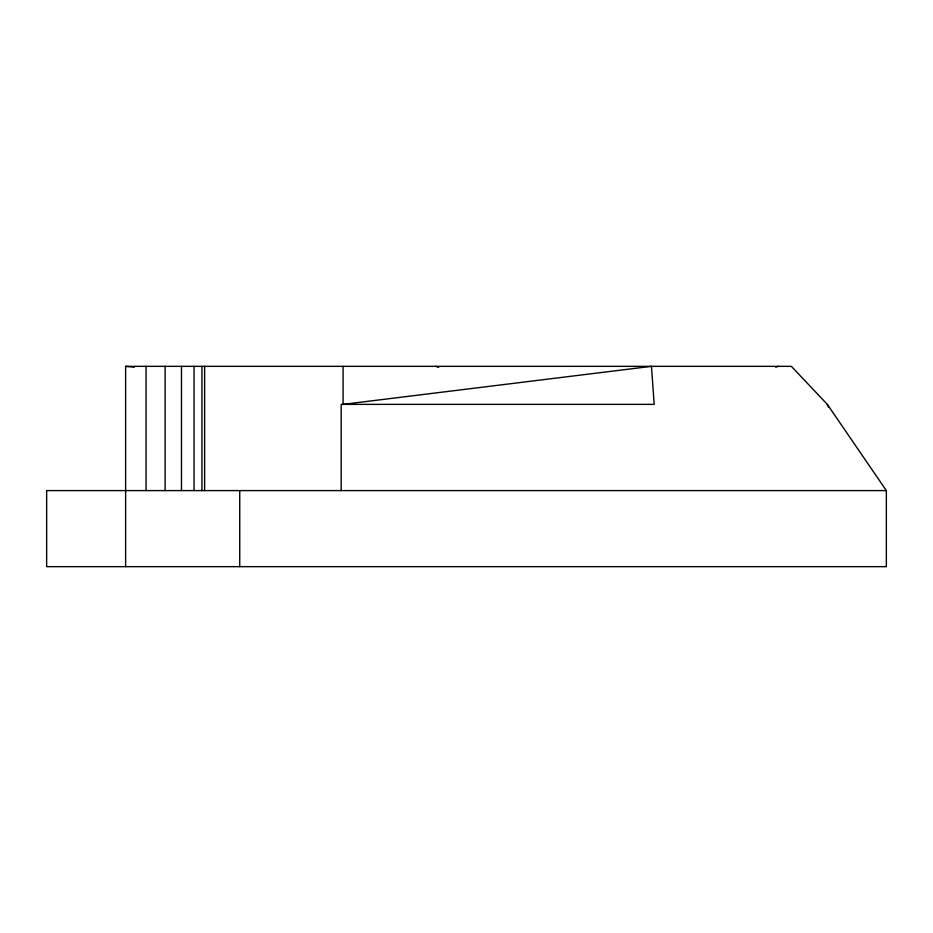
<?xml version="1.0" encoding="UTF-8"?>
<svg xmlns="http://www.w3.org/2000/svg" width="933" height="933" viewBox="0 0 933 933"><rect width="100%" height="100%" fill="white"/><g stroke="black" fill="none" stroke-linecap="round" stroke-linejoin="round"><path stroke-width="1.4" d="M775.603 367.182L778.367 366.342M125.628 566.658L125.628 366.342L791.347 366.342L827.314 404.374L886.35 490.595L886.35 566.658L46.65 566.658L46.65 490.595L886.35 490.595M125.628 366.342L134.305 367.205M435.979 366.342L438.697 367.392M827.314 404.374L828.422 407.068M343.087 366.342L343.087 404.374L651.456 366.342L654.196 404.374L341.175 404.374L341.175 490.595M239.734 490.595L239.734 566.658M204.619 366.342L204.619 490.595M201.925 366.342L201.925 490.595M194.029 366.342L194.029 490.595M181.48 366.342L181.48 490.595M165.129 366.342L165.129 490.595M146.073 366.342L146.073 490.595"/></g></svg>
